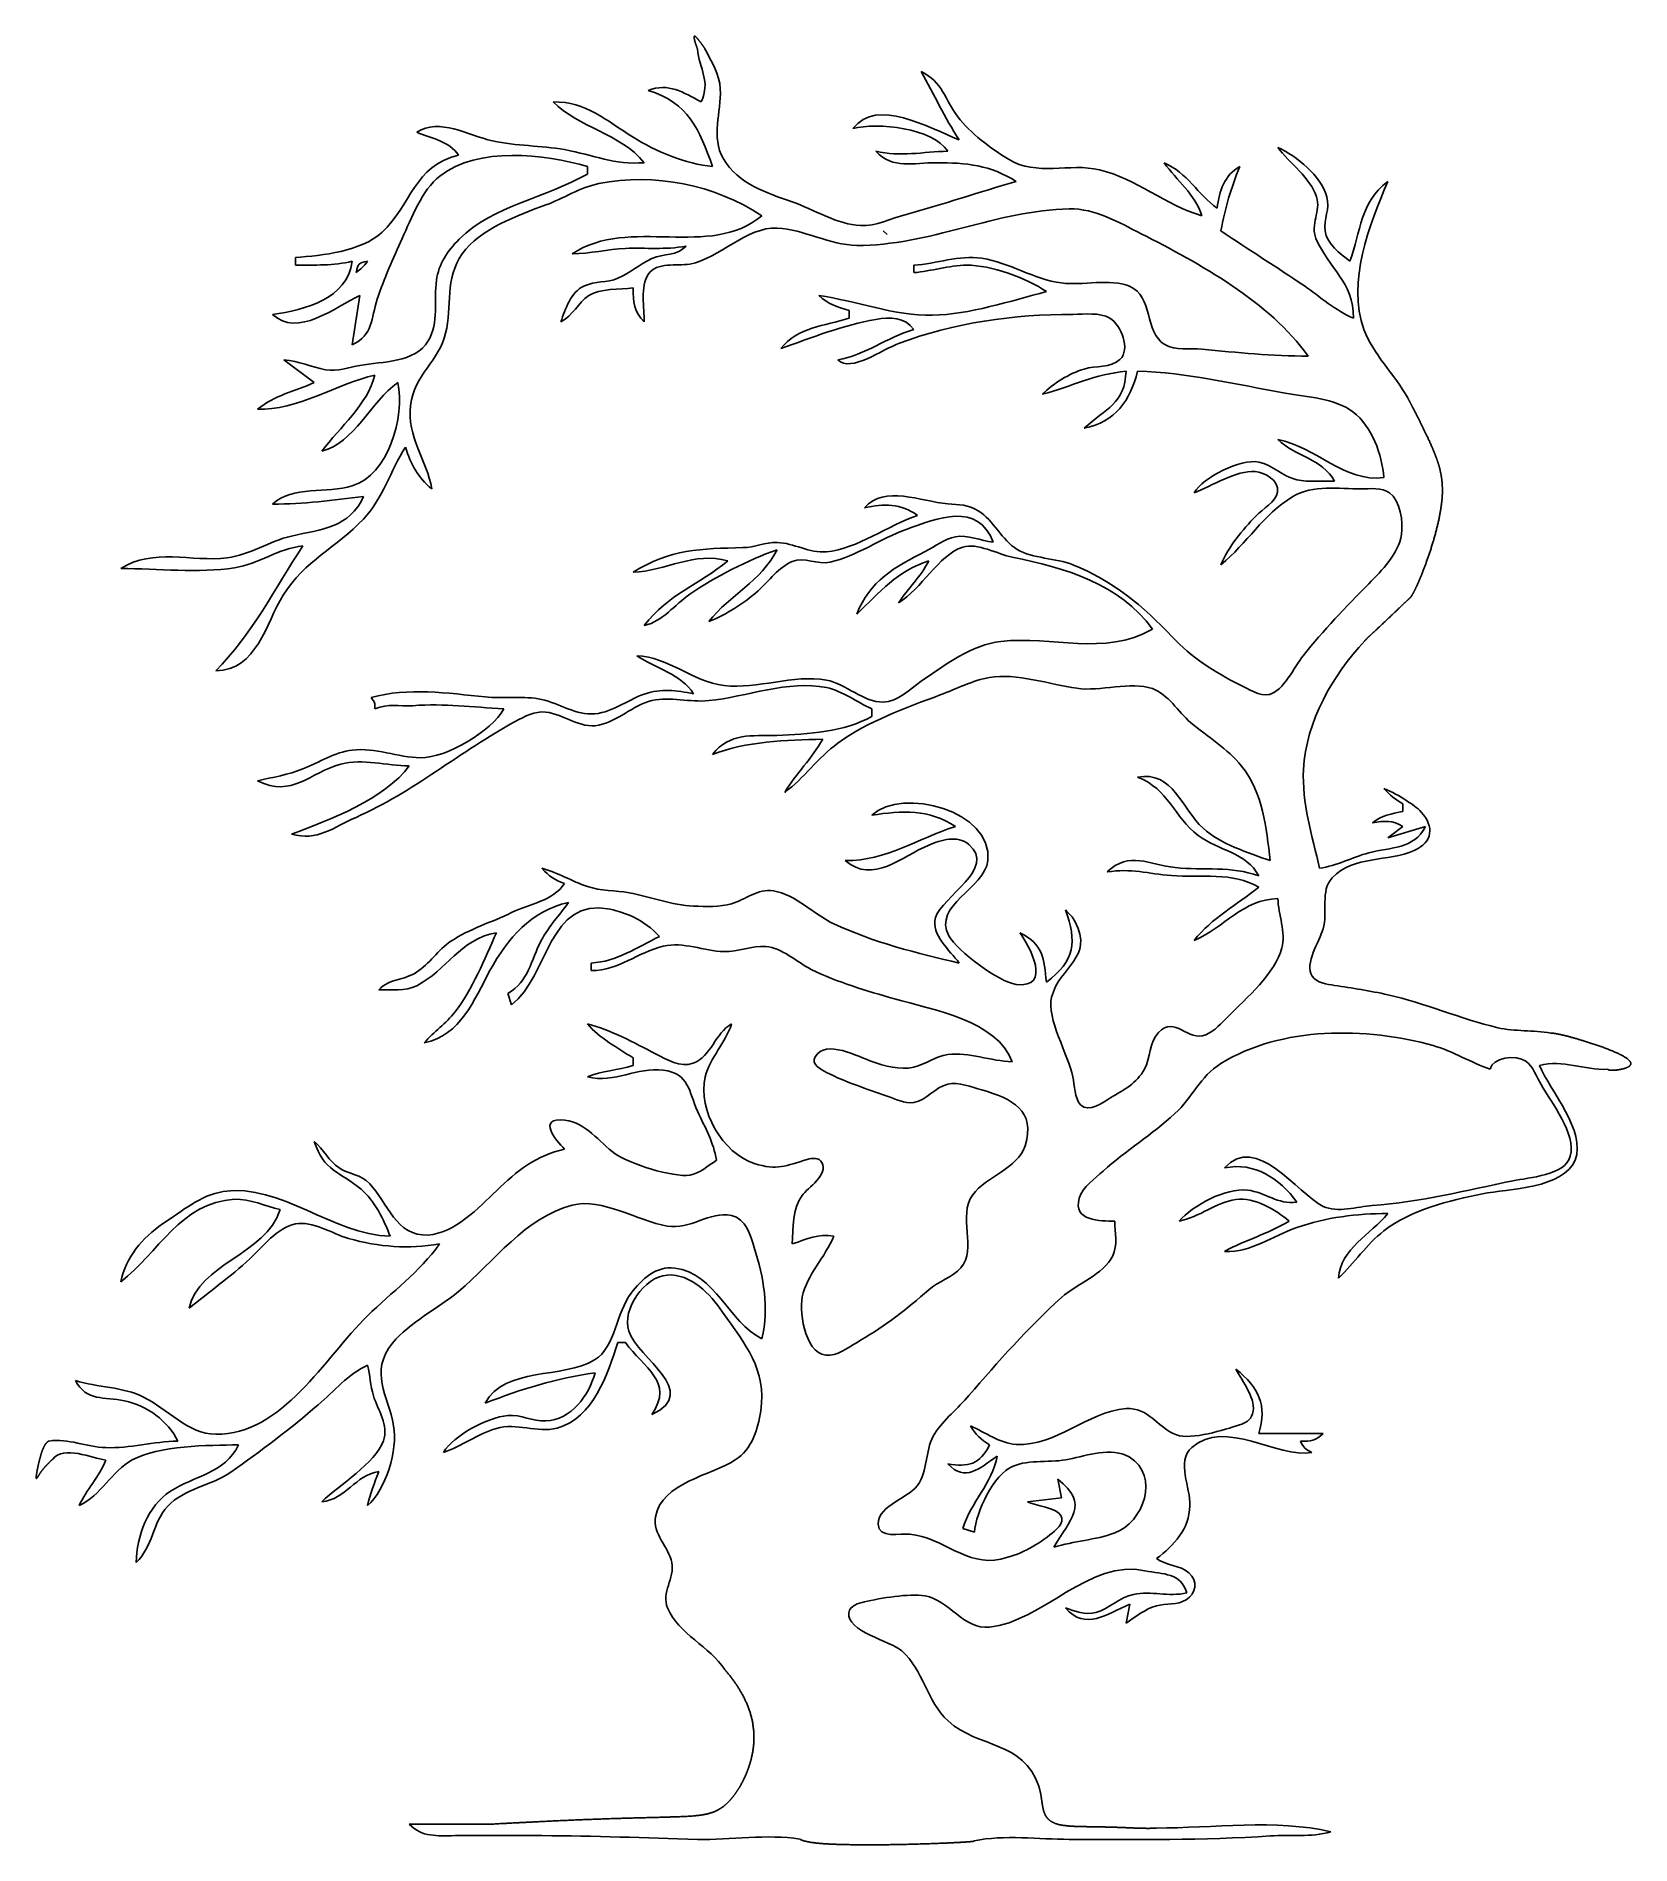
# Model space of a CAD drawing. Header units: millimetres. Extents: x -1 to 110, y -125 to 1.
import ezdxf

# ---------------------------------------------------------------- set-up
doc = ezdxf.new("R2010")
doc.units = ezdxf.units.MM
doc.layers.get('0').update_dxf_attribs({"linetype": 'CONTINUOUS'})

msp = doc.modelspace()

# ---------------------------------------------------------------- linework, layer by layer
for p, q in [((37.57, -8.73), (37.57, -8.2)), ((58.21, -12.7), (58.47, -12.96)), ((58.47, -12.96), (58.21, -12.7)), ((17.2, -15.08), (17.2, -14.55)), ((60.33, -15.61), (60.33, -15.08)), ((21.17, -20.64), (21.7, -17.2)), ((55.83, -18.79), (55.83, -18.26)), ((18.52, -23.28), (16.4, -21.7)), ((57.41, -46.57), (57.41, -46.04)), ((94.46, -53.18), (94.46, -52.65)), ((96.04, -54.24), (93.4, -55.03)), ((93.4, -55.03), (94.46, -54.24)), ((37.84, -64.29), (37.84, -63.76)), ((32.28, -66.68), (32.01, -65.88)), ((40.75, -70.91), (40.75, -70.38)), ((40.22, -90.22), (39.69, -90.22)), ((84.4, -96.57), (88.9, -96.57)), ((70.64, -101.07), (70.38, -99.75)), ((68.26, -101.34), (70.64, -101.07)), ((64.56, -103.45), (63.76, -103.19)), ((75.14, -109.8), (75.41, -108.48)), ((25.14, -123.83), (30.69, -123.83)), ((34.4, -124.62), (28.31, -124.62))]:
    msp.add_line(p, q)
for points, degree in [([(45.77, 0), (45.73, 0.07), (45.64, 0.19), (45.52, 0.37), (45.37, 0.56), (45.23, 0.75), (45.11, 0.86), (45.04, 0.9), (45, 0.87), (45.01, 0.75), (45.05, 0.57), (45.11, 0.37), (45.17, 0.2), (45.22, 0.07), (45.24, 0)], 5), ([(45.51, -3.7), (46.18, -2.24), (45.38, -1.44), (45.24, 0)], 3), ([(45.77, 0), (46.22, -0.87), (46.79, -1.8), (46.84, -2.8)], 3), ([(41.8, -2.91), (43.24, -2.34), (44.22, -3.03), (45.51, -3.7)], 3), ([(63.5, -6.35), (62.49, -4.8), (61.77, -3.19), (60.85, -1.59)], 3), ([(60.85, -1.59), (62.34, -2.3), (62.5, -3.52), (63.41, -4.75)], 3), ([(35.19, -3.7), (37.47, -3.67), (38.91, -5.02), (40.75, -6.16)], 3), ([(41.54, -7.94), (39.83, -5.88), (36.98, -5.5), (35.19, -3.7)], 3), ([(46.3, -8.2), (45.37, -5.64), (44.65, -3.75), (41.8, -2.91)], 3), ([(46.84, -2.8), (46.91, -4.44), (46.16, -6.11), (47.06, -7.67)], 3), ([(56.09, -5.56), (57.77, -3.36), (61.36, -5.51), (63.5, -6.35)], 3), ([(25.66, -5.82), (27.27, -4.8), (29.21, -6.02), (30.96, -6.42)], 3), ([(63.41, -4.75), (64.23, -5.85), (65.77, -6.98), (66.94, -7.7)], 3), ([(28.58, -7.41), (27.93, -6.47), (26.7, -6.22), (25.66, -5.82)], 3), ([(40.75, -6.16), (42.33, -7.15), (44.44, -8.04), (46.3, -8.2)], 3), ([(62.71, -7.14), (61.62, -5.51), (57.84, -5.11), (56.09, -5.56)], 3), ([(23.23, -12.8), (25.31, -10.87), (25.45, -8.16), (28.58, -7.41)], 3), ([(37.57, -8.2), (34.55, -7.36), (29.96, -6.78), (27.28, -8.87)], 3), ([(30.96, -6.42), (32.6, -6.79), (34.32, -6.73), (35.98, -7.03)], 3), ([(35.98, -7.03), (38.04, -7.41), (39.41, -8.1), (41.54, -7.94)], 3), ([(61.91, -7.94), (60.31, -7.94), (58.9, -8.43), (57.68, -7.14)], 3), ([(57.68, -7.14), (59.4, -7.55), (60.97, -7.18), (62.71, -7.14)], 3), ([(88.43, -10.32), (88, -9.01), (86.55, -7.96), (85.73, -6.88)], 3), ([(85.73, -6.88), (87.07, -7.51), (88.72, -8.82), (89.15, -10.32)], 3), ([(28.62, -13.28), (31.04, -10.89), (34.71, -10.39), (37.57, -8.73)], 3), ([(49.74, -11.64), (46.41, -9.47), (42.28, -8.63), (38.36, -9.4)], 3), ([(47.06, -7.67), (48.09, -9.44), (50.06, -10.04), (51.86, -10.67)], 3), ([(67.47, -9.26), (65.74, -8.1), (63.95, -7.94), (61.91, -7.94)], 3), ([(66.94, -7.7), (68.92, -8.92), (71.19, -7.93), (73.29, -8.44)], 3), ([(73.29, -8.44), (75.87, -9.06), (77.9, -10.91), (80.43, -11.64)], 3), ([(80.43, -11.64), (79.94, -10.1), (78.7, -9.22), (77.79, -7.94)], 3), ([(77.79, -7.94), (79.44, -8.67), (80.13, -10.13), (81.49, -11.11)], 3), ([(81.49, -11.11), (81.67, -9.9), (81.98, -8.83), (83.08, -8.2)], 3), ([(83.08, -8.2), (82.46, -9.71), (82.06, -11.1), (81.76, -12.7)], 3), ([(27.28, -8.87), (26, -9.87), (25.31, -11.79), (24.65, -13.23)], 3), ([(38.36, -9.4), (37.06, -9.66), (35.9, -10.44), (34.66, -10.89)], 3), ([(59.8, -11.55), (62.37, -10.84), (64.9, -9.99), (67.47, -9.26)], 3), ([(93.4, -9.26), (92.12, -12.33), (90.53, -16.2), (91.74, -19.58)], 3), ([(90.75, -14.82), (91.53, -12.73), (91.46, -10.7), (93.4, -9.26)], 3), ([(34.66, -10.89), (32.75, -11.6), (30.04, -12.57), (28.84, -14.29)], 3), ([(51.86, -10.67), (53.32, -11.19), (55.06, -12.27), (56.62, -12.33)], 3), ([(71.17, -11.16), (66.2, -11.24), (61.31, -13.76), (56.36, -13.71)], 3), ([(76.2, -12.9), (74.61, -12.09), (73.02, -11.13), (71.17, -11.16)], 3), ([(88.39, -13.23), (87.97, -12.25), (88.75, -11.31), (88.43, -10.32)], 3), ([(89.15, -10.32), (89.38, -11.15), (88.92, -11.88), (89.03, -12.7)], 3), ([(36.51, -14.29), (40.53, -11.65), (46.09, -14.69), (49.74, -11.64)], 3), ([(50.8, -12.5), (48.7, -12.4), (46.79, -14.61), (44.71, -15.01)], 3), ([(56.36, -13.71), (54.47, -13.69), (52.67, -12.59), (50.8, -12.5)], 3), ([(56.62, -12.33), (57.69, -12.38), (58.78, -11.82), (59.8, -11.55)], 3), ([(17.2, -14.55), (19.11, -14.4), (21.76, -14.15), (23.23, -12.8)], 3), ([(24.65, -13.23), (24.04, -14.59), (23.37, -16.04), (22.91, -17.46)], 3), ([(27.04, -16.14), (27.19, -15.02), (27.83, -14.06), (28.62, -13.28)], 3), ([(44.45, -13.76), (42.99, -14.03), (41.67, -13.86), (40.22, -13.92)], 3), ([(42.07, -14.63), (42.9, -14.26), (43.84, -14.45), (44.45, -13.76)], 3), ([(87.84, -21.43), (85.18, -17.66), (80.24, -14.95), (76.2, -12.9)], 3), ([(81.76, -12.7), (83.68, -14), (85.66, -15.22), (87.58, -16.54)], 3), ([(91.02, -18.79), (90.99, -16.2), (89.32, -15.39), (88.39, -13.23)], 3), ([(89.03, -12.7), (89.16, -13.63), (90.07, -14.26), (90.75, -14.82)], 3), ([(15.61, -18.52), (17.88, -18.21), (20.81, -17.43), (21.17, -14.82)], 3), ([(21.17, -14.82), (19.85, -15.13), (18.54, -15.08), (17.2, -15.08)], 3), ([(21.43, -15.61), (21.82, -15.32), (21.93, -15.2), (22.23, -14.82)], 3), ([(22.23, -14.82), (21.6, -14.94), (21.56, -14.98), (21.43, -15.61)], 3), ([(28.84, -14.29), (27.62, -16.04), (28.12, -17.93), (27.68, -19.84)], 3), ([(40.22, -13.92), (38.97, -13.96), (37.76, -14.3), (36.51, -14.29)], 3), ([(39.69, -16), (40.54, -15.64), (41.23, -14.99), (42.07, -14.63)], 3), ([(44.71, -15.01), (43.8, -15.18), (42.43, -14.82), (41.81, -15.73)], 3), ([(60.33, -15.08), (61.94, -15.01), (63.45, -14.36), (65.09, -14.61)], 3), ([(64.03, -15.09), (62.77, -15.1), (61.57, -15.51), (60.33, -15.61)], 3), ([(69.59, -16.93), (68.24, -15.98), (65.68, -15.07), (64.03, -15.09)], 3), ([(65.09, -14.61), (67, -14.9), (68.67, -16.07), (70.64, -16.33)], 3), ([(26.47, -20.36), (27.23, -19.12), (26.85, -17.5), (27.04, -16.14)], 3), ([(37.36, -16.53), (38.08, -16.2), (38.94, -16.32), (39.69, -16)], 3), ([(41.81, -15.73), (41.25, -16.54), (41.54, -18.1), (41.54, -19.05)], 3), ([(70.64, -16.33), (72.1, -16.52), (74.01, -16), (75.38, -16.56)], 3), ([(21.7, -17.2), (20, -17.99), (17.31, -20.2), (15.61, -18.52)], 3), ([(22.91, -17.46), (22.47, -18.85), (22.62, -19.92), (21.17, -20.64)], 3), ([(35.72, -19.05), (36.04, -18.14), (36.4, -16.96), (37.36, -16.53)], 3), ([(37.67, -17.21), (36.88, -17.71), (36.6, -18.59), (35.72, -19.05)], 3), ([(40.75, -16.67), (39.84, -16.78), (38.45, -16.71), (37.67, -17.21)], 3), ([(41.54, -19.05), (40.8, -18.33), (40.76, -17.68), (40.75, -16.67)], 3), ([(55.83, -18.26), (54.99, -18.01), (54.35, -17.8), (53.71, -17.2)], 3), ([(53.71, -17.2), (56.32, -17.58), (58.98, -18.62), (61.65, -18.58)], 3), ([(61.65, -18.58), (64.18, -18.54), (67.13, -17.57), (69.59, -16.93)], 3), ([(75.38, -16.56), (77.07, -17.26), (76.4, -19.75), (77.85, -20.63)], 3), ([(87.58, -16.54), (88.72, -17.32), (89.74, -18.25), (91.02, -18.79)], 3), ([(51.06, -20.9), (52.25, -19.4), (54.1, -19.34), (55.83, -18.79)], 3), ([(57.68, -18.87), (55.46, -19.24), (53.18, -20.16), (51.06, -20.9)], 3), ([(60.33, -19.58), (59.71, -18.7), (58.7, -18.7), (57.68, -18.87)], 3), ([(71.44, -18.52), (67.3, -18.52), (63.16, -19.09), (59.27, -20.55)], 3), ([(74.02, -18.79), (73.31, -18.36), (72.24, -18.52), (71.44, -18.52)], 3), ([(74.71, -21.67), (75.48, -20.95), (74.79, -19.26), (74.02, -18.79)], 3), ([(27.68, -19.84), (27.24, -21.72), (25.48, -22.77), (25.23, -24.87)], 3), ([(55.03, -21.7), (56.93, -21.36), (58.49, -20.11), (60.33, -19.58)], 3), ([(91.74, -19.58), (92.35, -21.28), (93.91, -22.75), (94.79, -24.34)], 3), ([(21.7, -22.08), (23.3, -21.78), (25.51, -21.94), (26.47, -20.36)], 3), ([(59.27, -20.55), (58.2, -20.95), (55.92, -22.6), (55.03, -21.7)], 3), ([(77.85, -20.63), (78.58, -21.08), (79.62, -20.87), (80.43, -20.95)], 3), ([(80.43, -20.95), (82.91, -21.18), (85.35, -21.43), (87.84, -21.43)], 3), ([(16.4, -21.7), (17.46, -21.75), (18.3, -22.21), (19.31, -22.38)], 3), ([(19.31, -22.38), (20.13, -22.51), (20.91, -22.23), (21.7, -22.08)], 3), ([(69.32, -24.08), (70.09, -23.32), (71.18, -22.64), (72.22, -22.33)], 3), ([(75.14, -22.49), (73, -22.66), (71.34, -23.57), (69.32, -24.08)], 3), ([(72.22, -22.33), (73.01, -22.09), (74.07, -22.28), (74.71, -21.67)], 3), ([(75.94, -22.49), (75.46, -24.52), (74.37, -26.03), (72.23, -26.46)], 3), ([(72.23, -26.46), (73.7, -25.11), (75.09, -24.72), (75.14, -22.49)], 3), ([(86.25, -24.01), (82.88, -23.42), (79.36, -22.56), (75.94, -22.49)], 3), ([(22.75, -22.75), (20.14, -23.36), (17.24, -25.25), (14.55, -25.14)], 3), ([(14.55, -25.14), (15.78, -24.15), (17.11, -23.89), (18.52, -23.28)], 3), ([(19.05, -28.05), (20.31, -26.38), (22.22, -24.82), (22.75, -22.75)], 3), ([(24.34, -23.28), (22.49, -24.59), (21.28, -27.53), (19.05, -28.05)], 3), ([(21.17, -30.48), (23.66, -29.73), (24.86, -25.67), (24.34, -23.28)], 3), ([(25.23, -24.87), (24.97, -27.03), (26.36, -28.69), (26.72, -30.69)], 3), ([(90.97, -25.32), (89.72, -24.37), (87.75, -24.27), (86.25, -24.01)], 3), ([(94.79, -24.34), (94.88, -24.51), (95.05, -24.84), (95.3, -25.31), (95.61, -25.93), (95.97, -26.65), (96.29, -27.33), (96.58, -27.98), (96.83, -28.61), (97.03, -29.23), (97.16, -29.88), (97.23, -30.56), (97.21, -31.31), (97.11, -32.12), (96.94, -32.99), (96.71, -33.88), (96.45, -34.77), (96.16, -35.62), (95.88, -36.38), (95.61, -37.05), (95.37, -37.59), (95.2, -37.92), (95.09, -38.11), (95.02, -38.21), (94.99, -38.26)], 5), ([(93.13, -29.9), (92.99, -28.29), (92.31, -26.34), (90.97, -25.32)], 3), ([(89.69, -30.16), (88.83, -28.58), (86.95, -28.44), (85.73, -27.25)], 3), ([(85.73, -27.25), (88.36, -27.72), (90.39, -30.28), (93.13, -29.9)], 3), ([(24.87, -27.78), (23.81, -29.46), (23.35, -31.31), (21.94, -32.8)], 3), ([(26.72, -30.69), (25.72, -29.9), (25.28, -28.98), (24.87, -27.78)], 3), ([(79.9, -30.96), (80.53, -29.88), (83.12, -28.57), (84.4, -28.82)], 3), ([(84.4, -28.82), (85.36, -29.02), (86.08, -29.84), (87.05, -30.06)], 3), ([(84.14, -29.48), (82.87, -29.37), (81.1, -30.51), (79.9, -30.96)], 3), ([(85.71, -30.91), (85.84, -30.1), (84.81, -29.53), (84.14, -29.48)], 3), ([(87.05, -30.06), (87.91, -30.25), (88.82, -30.1), (89.69, -30.16)], 3), ([(15.61, -31.75), (16.99, -30.46), (19.4, -31.02), (21.17, -30.48)], 3), ([(21.96, -31.22), (19.83, -31.49), (17.76, -31.75), (15.61, -31.75)], 3), ([(16.93, -33.98), (19.05, -33.5), (20.96, -33.41), (21.96, -31.22)], 3), ([(56.89, -32.01), (58.32, -30.4), (60.79, -31.57), (62.71, -31.73)], 3), ([(86.78, -31.23), (84.68, -32.5), (83.59, -34.49), (81.76, -35.98)], 3), ([(84.21, -32.57), (84.65, -32.11), (85.6, -31.59), (85.71, -30.91)], 3), ([(91.55, -30.69), (90, -30.69), (88.16, -30.39), (86.78, -31.23)], 3), ([(93.53, -30.96), (92.99, -30.58), (92.16, -30.69), (91.55, -30.69)], 3), ([(94.35, -33.87), (94.49, -33.02), (94.28, -31.5), (93.53, -30.96)], 3), ([(54.24, -35.08), (56.42, -34.87), (58.53, -33.24), (60.59, -32.54)], 3), ([(60.59, -32.54), (59.45, -31.7), (58.23, -31.7), (56.89, -32.01)], 3), ([(65.88, -34.4), (64.78, -31.58), (62, -32.71), (59.8, -33.52)], 3), ([(62.71, -31.73), (63.46, -31.79), (64.16, -31.79), (64.82, -32.21)], 3), ([(64.82, -32.21), (65.93, -32.9), (66.45, -34.26), (67.55, -34.92)], 3), ([(81.76, -35.98), (82.3, -34.69), (83.25, -33.58), (84.21, -32.57)], 3), ([(12.44, -35.5), (14.02, -35.3), (15.38, -34.33), (16.93, -33.98)], 3), ([(21.94, -32.8), (20.07, -34.78), (17.85, -35.69), (16.35, -38.1)], 3), ([(59.8, -33.52), (58.05, -34.16), (56.3, -35.39), (54.5, -35.8)], 3), ([(61.12, -35.06), (61.8, -34.72), (62.48, -34.18), (63.24, -34.03)], 3), ([(63.24, -34.03), (64.08, -33.87), (65.03, -34.31), (65.88, -34.4)], 3), ([(92.07, -37.31), (93, -36.36), (94.14, -35.24), (94.35, -33.87)], 3), ([(5.03, -36.25), (7.24, -34.79), (9.95, -35.8), (12.44, -35.5)], 3), ([(11.64, -43.39), (14.16, -40.86), (15.77, -37.63), (17.73, -34.66)], 3), ([(17.73, -34.66), (16.02, -34.84), (14.64, -35.94), (12.96, -36.19)], 3), ([(40.75, -36.51), (43.29, -34.9), (45.55, -34.85), (48.42, -34.79)], 3), ([(47.36, -35.72), (45.03, -35.03), (43.05, -36.41), (40.75, -36.51)], 3), ([(50.8, -34.93), (48.76, -35.67), (46.51, -36.8), (44.72, -38.03)], 3), ([(46.04, -39.95), (47.5, -38.05), (49.68, -37.18), (50.8, -34.93)], 3), ([(48.42, -34.79), (49.23, -34.78), (49.98, -34.41), (50.8, -34.43)], 3), ([(50.8, -34.43), (51.98, -34.46), (53.05, -35.19), (54.24, -35.08)], 3), ([(56.36, -39.42), (57.23, -37.16), (59.04, -36.1), (61.12, -35.06)], 3), ([(63.76, -34.75), (62.02, -35.33), (60.9, -37.68), (59.27, -38.63)], 3), ([(67.2, -35.45), (66.22, -35.25), (64.75, -34.43), (63.76, -34.75)], 3), ([(67.55, -34.92), (68.63, -35.56), (70.24, -35.5), (71.44, -35.99)], 3), ([(12.96, -36.19), (10.42, -36.58), (7.6, -36.25), (5.03, -36.25)], 3), ([(41.54, -40.22), (43.2, -38.04), (45.37, -37.37), (47.36, -35.72)], 3), ([(51.86, -35.75), (50.92, -36.14), (50.22, -37.13), (49.48, -37.79)], 3), ([(54.5, -35.8), (53.61, -36.01), (52.72, -35.4), (51.86, -35.75)], 3), ([(61.38, -35.72), (59.24, -36.35), (57.91, -37.95), (56.36, -39.42)], 3), ([(59.27, -38.63), (59.96, -37.64), (60.82, -36.8), (61.38, -35.72)], 3), ([(76.99, -40.48), (74.72, -37.28), (70.85, -36.21), (67.2, -35.45)], 3), ([(71.44, -35.99), (74.21, -37.11), (76.34, -38.84), (78.36, -41.01)], 3), ([(49.48, -37.79), (48.44, -38.71), (47.31, -39.42), (46.04, -39.95)], 3), ([(87.49, -42.33), (88.9, -40.55), (90.49, -38.93), (92.07, -37.31)], 3), ([(16.35, -38.1), (15.12, -40.08), (14.53, -43.33), (11.64, -43.39)], 3), ([(44.72, -38.03), (43.62, -38.79), (42.87, -39.91), (41.54, -40.22)], 3), ([(91.79, -41.28), (91.92, -41.15), (92.17, -40.91), (92.56, -40.55), (93.07, -40.07), (93.71, -39.47), (94.22, -38.98), (94.6, -38.62), (94.86, -38.38), (94.99, -38.26)], 5), ([(60.85, -44.11), (62.48, -42.98), (64.38, -41.55), (66.41, -41.33)], 3), ([(66.41, -41.33), (70.02, -40.92), (73.57, -42.4), (76.99, -40.48)], 3), ([(78.36, -41.01), (79.69, -42.43), (81.33, -43.5), (83.08, -44.35)], 3), ([(91.79, -41.28), (89.54, -43.76), (87.71, -46.83), (87.52, -50.27)], 3), ([(44.98, -44.98), (44.13, -43.65), (42.31, -43.18), (41.01, -42.33)], 3), ([(41.01, -42.33), (43.24, -42.41), (44.91, -44.14), (47.1, -44.4)], 3), ([(85.14, -45.02), (86.12, -44.79), (86.9, -43.07), (87.49, -42.33)], 3), ([(54.24, -44.55), (51.61, -44), (48.64, -45.2), (46.04, -45.46)], 3), ([(47.1, -44.4), (49.44, -44.69), (51.93, -43.6), (54.24, -44.03)], 3), ([(54.24, -44.03), (55.6, -44.27), (56.83, -45.6), (58.21, -45.56)], 3), ([(58.21, -45.56), (59.2, -45.53), (60.09, -44.65), (60.85, -44.11)], 3), ([(65.62, -43.84), (64.45, -44.05), (63.29, -44.65), (62.18, -45.06)], 3), ([(71.7, -44.6), (69.87, -44.34), (67.45, -43.51), (65.62, -43.84)], 3), ([(76.98, -44.62), (75.47, -44.1), (73.34, -44.84), (71.7, -44.6)], 3), ([(22.49, -45.24), (25.04, -44.52), (27.85, -44.94), (30.43, -45.2)], 3), ([(22.75, -46.04), (22.75, -45.56), (22.75, -45.64), (22.49, -45.24)], 3), ([(30.43, -45.2), (31.66, -45.32), (32.91, -45.13), (34.13, -45.33)], 3), ([(34.13, -45.33), (35.38, -45.54), (36.57, -46.39), (37.84, -46.39)], 3), ([(37.84, -46.39), (39.15, -46.39), (40.34, -45.42), (41.54, -45)], 3), ([(41.54, -45), (42.74, -44.59), (43.77, -44.74), (44.98, -44.98)], 3), ([(46.04, -45.46), (44.74, -45.59), (43.33, -45.16), (42.07, -45.46)], 3), ([(57.41, -46.04), (56.37, -45.55), (55.38, -44.79), (54.24, -44.55)], 3), ([(62.18, -45.06), (59.78, -45.96), (57.11, -46.91), (55.03, -48.43)], 3), ([(79.64, -46.98), (78.8, -46.26), (78.05, -44.99), (76.98, -44.62)], 3), ([(83.08, -44.35), (83.66, -44.63), (84.46, -45.19), (85.14, -45.02)], 3), ([(25.4, -45.81), (24.39, -45.87), (23.72, -45.62), (22.75, -46.04)], 3), ([(31.75, -46.04), (29.52, -45.89), (27.63, -45.66), (25.4, -45.81)], 3), ([(25.93, -49.44), (27.75, -49.46), (30.87, -47.6), (31.75, -46.04)], 3), ([(34.66, -46.26), (33.9, -46.18), (33.19, -46.56), (32.54, -46.91)], 3), ([(38.36, -47.17), (37.03, -47.44), (35.94, -46.39), (34.66, -46.26)], 3), ([(42.07, -45.46), (40.73, -45.79), (39.71, -46.89), (38.36, -47.17)], 3), ([(50.79, -47.88), (52.94, -47.81), (55.53, -47.62), (57.41, -46.57)], 3), ([(32.54, -46.91), (28.76, -48.97), (25.38, -51.86), (21.43, -53.6)], 3), ([(46.3, -49.21), (47.52, -47.68), (49, -47.93), (50.79, -47.88)], 3), ([(83.2, -50.02), (82.23, -48.8), (80.82, -47.98), (79.64, -46.98)], 3), ([(17.73, -50.22), (18.86, -49.77), (19.94, -49.05), (21.17, -48.91)], 3), ([(21.17, -48.91), (22.75, -48.72), (24.35, -49.42), (25.93, -49.44)], 3), ([(53.98, -48.15), (51.44, -48.19), (48.63, -48.3), (46.3, -49.21)], 3), ([(51.33, -51.86), (52.13, -50.57), (53.24, -49.46), (53.98, -48.15)], 3), ([(55.03, -48.43), (53.64, -49.45), (52.69, -50.85), (51.33, -51.86)], 3), ([(20.37, -49.89), (18.15, -50.48), (17.02, -52.25), (14.55, -51.06)], 3), ([(14.55, -51.06), (15.63, -50.8), (16.69, -50.63), (17.73, -50.22)], 3), ([(16.93, -54.77), (19.54, -53.81), (23.46, -52.32), (25.14, -50.01)], 3), ([(25.14, -50.01), (23.57, -49.99), (21.91, -49.48), (20.37, -49.89)], 3), ([(75.94, -50.8), (78.42, -50.32), (79.02, -52.99), (80.52, -54.36)], 3), ([(85.2, -56.62), (84.93, -54.34), (84.7, -51.87), (83.2, -50.02)], 3), ([(87.52, -50.27), (87.4, -52.55), (88.13, -54.95), (88.64, -57.15)], 3), ([(57.41, -53.45), (59.54, -51.46), (65.88, -53.15), (65.5, -56.62)], 3), ([(80.18, -54.86), (78.46, -53.56), (78.12, -51.62), (75.94, -50.8)], 3), ([(94.46, -52.65), (93.9, -52.34), (93.57, -52.07), (93.13, -51.59)], 3), ([(93.13, -51.59), (93.7, -51.83), (94.21, -52.09), (94.72, -52.44)], 3), ([(94.72, -52.44), (95.07, -52.68), (95.46, -52.92), (95.74, -53.24)], 3), ([(21.43, -53.6), (19.83, -54.31), (18.73, -55.28), (16.93, -54.77)], 3), ([(55.56, -56.62), (58.45, -56.62), (60.56, -55.11), (63.24, -54.24)], 3), ([(63.24, -54.24), (61.4, -53.01), (59.51, -53.13), (57.41, -53.45)], 3), ([(92.08, -56.07), (93.63, -55.65), (95.2, -55.85), (96.04, -54.24)], 3), ([(92.34, -53.98), (92.99, -53.45), (93.65, -53.36), (94.46, -53.18)], 3), ([(94.46, -54.24), (93.74, -53.79), (93.17, -53.84), (92.34, -53.98)], 3), ([(95.74, -53.24), (96.64, -54.24), (96.55, -55.32), (95.24, -55.91)], 3), ([(64.18, -55.49), (63.38, -54.82), (62.24, -55.17), (61.38, -55.53)], 3), ([(61.86, -60.59), (62.29, -59.14), (66.15, -57.17), (64.18, -55.49)], 3), ([(84.4, -57.68), (83.55, -56.04), (81.57, -55.92), (80.18, -54.86)], 3), ([(80.52, -54.36), (81.71, -55.45), (83.69, -56.08), (85.2, -56.62)], 3), ([(61.38, -55.53), (59.52, -56.32), (57.48, -58.29), (55.56, -56.62)], 3), ([(65.5, -56.62), (65.3, -58.54), (61.61, -59.72), (62.79, -61.86)], 3), ([(73.82, -57.41), (75.37, -55.92), (76.75, -56.9), (78.58, -57.1)], 3), ([(88.64, -57.15), (89.86, -56.97), (90.89, -56.39), (92.08, -56.07)], 3), ([(95.24, -55.91), (93.42, -56.72), (91.02, -56.24), (89.52, -57.82)], 3), ([(35.98, -58.21), (35.26, -57.96), (34.9, -57.73), (34.4, -57.15)], 3), ([(34.4, -57.15), (35.52, -57.46), (36.48, -58.05), (37.57, -58.42)], 3), ([(78.32, -57.66), (76.66, -57.53), (75.5, -57.14), (73.82, -57.41)], 3), ([(84.4, -58.47), (82.61, -57.4), (80.31, -57.8), (78.32, -57.66)], 3), ([(78.58, -57.1), (80.59, -57.32), (82.45, -56.97), (84.4, -57.68)], 3), ([(89.52, -57.82), (88.68, -58.7), (89.22, -60.26), (88.89, -61.38)], 3), ([(32.28, -60.24), (33.55, -59.61), (35.17, -59.45), (35.98, -58.21)], 3), ([(39.16, -60.01), (34.82, -59.13), (34.9, -64.63), (32.28, -66.68)], 3), ([(37.57, -58.42), (38.5, -58.74), (39.52, -58.68), (40.48, -58.86)], 3), ([(40.48, -58.86), (41.99, -59.14), (43.44, -59.72), (44.98, -59.79)], 3), ([(47.63, -59.62), (48.62, -59.33), (49.44, -58.56), (50.54, -58.73)], 3), ([(50.54, -58.73), (52.12, -58.98), (53.36, -60.37), (54.77, -61.03)], 3), ([(79.9, -62.18), (81.13, -60.61), (82.87, -59.71), (84.4, -58.47)], 3), ([(85.73, -59.27), (83.32, -59.32), (82, -61.26), (79.9, -62.18)], 3), ([(86.02, -62.71), (86.29, -61.65), (85.77, -60.35), (85.73, -59.27)], 3), ([(28.05, -62.24), (29.31, -61.39), (30.91, -60.91), (32.28, -60.24)], 3), ([(36.25, -59.53), (33.64, -60.15), (32.03, -62), (30.77, -64.29)], 3), ([(34.35, -62.18), (34.86, -61.21), (35.63, -60.42), (36.25, -59.53)], 3), ([(40.75, -60.54), (40.24, -60.3), (39.71, -60.13), (39.16, -60.01)], 3), ([(42.6, -61.91), (42.05, -61.32), (41.48, -60.9), (40.75, -60.54)], 3), ([(44.98, -59.79), (45.84, -59.82), (46.79, -59.87), (47.63, -59.62)], 3), ([(69.59, -65.09), (71.59, -63.61), (71.73, -62.27), (70.91, -60.06)], 3), ([(70.91, -60.06), (71.19, -60.34), (71.42, -60.53), (71.6, -60.89)], 3), ([(31.22, -61.65), (28.64, -62.11), (27.78, -64.27), (25.66, -65.34)], 3), ([(28.33, -67.18), (29.52, -65.64), (30.45, -63.44), (31.22, -61.65)], 3), ([(54.77, -61.03), (57.39, -62.27), (60.68, -63.12), (63.5, -63.76)], 3), ([(63.5, -63.76), (62.87, -62.87), (61.5, -61.81), (61.86, -60.59)], 3), ([(67.47, -65.25), (70.01, -65.56), (68.43, -62.57), (67.73, -61.65)], 3), ([(67.73, -61.65), (69.39, -62.43), (69.4, -63.45), (69.59, -65.09)], 3), ([(71.6, -60.89), (72.91, -63.43), (70.5, -63.98), (69.95, -66.15)], 3), ([(88.89, -61.38), (88.64, -62.24), (87.56, -63.81), (88.13, -64.67)], 3), ([(25.65, -64.4), (26.55, -63.81), (27.15, -62.85), (28.05, -62.24)], 3), ([(32.01, -65.88), (33.48, -65.04), (33.61, -63.58), (34.35, -62.18)], 3), ([(37.84, -63.76), (39.6, -63.67), (41.03, -62.66), (42.6, -61.91)], 3), ([(42.86, -62.59), (41.04, -63.04), (39.8, -64.25), (37.84, -64.29)], 3), ([(47.1, -62.96), (45.69, -62.93), (44.27, -62.25), (42.86, -62.59)], 3), ([(50.01, -62.6), (49.05, -62.53), (48.08, -62.98), (47.1, -62.96)], 3), ([(53.18, -64.2), (52.18, -63.7), (51.15, -62.69), (50.01, -62.6)], 3), ([(62.79, -61.86), (63.38, -62.93), (66.25, -65.09), (67.47, -65.25)], 3), ([(82.28, -67.47), (83.51, -66.25), (85.57, -64.44), (86.02, -62.71)], 3), ([(30.77, -64.29), (29.66, -66.33), (28.72, -68.81), (26.19, -69.32)], 3), ([(59, -66.26), (57.04, -65.7), (55.01, -65.11), (53.18, -64.2)], 3), ([(23.02, -65.62), (23.81, -64.81), (24.75, -64.99), (25.65, -64.4)], 3), ([(25.66, -65.34), (24.87, -65.74), (23.88, -65.62), (23.02, -65.62)], 3), ([(88.13, -64.67), (88.44, -65.16), (89.17, -65.23), (89.69, -65.32)], 3), ([(89.69, -65.32), (90.94, -65.51), (92.17, -65.7), (93.4, -65.97)], 3), ([(67.2, -70.64), (66.19, -67.79), (61.59, -67), (59, -66.26)], 3), ([(69.95, -66.15), (69.57, -67.62), (71.13, -70.18), (71.44, -71.7)], 3), ([(93.4, -65.97), (96.01, -66.56), (98.48, -67.66), (101.07, -68.27)], 3), ([(26.19, -69.32), (26.86, -68.56), (27.71, -67.98), (28.33, -67.18)], 3), ([(40.75, -70.38), (39.64, -69.64), (38.44, -69.01), (37.57, -68)], 3), ([(37.57, -68), (39.2, -68.41), (40.83, -69.33), (42.33, -70.09)], 3), ([(44.95, -70.74), (46.21, -70.28), (46.48, -68.65), (47.63, -68)], 3), ([(47.63, -68), (47.2, -69.33), (46.13, -70.34), (45.79, -71.7)], 3), ([(77.41, -68.61), (78.53, -67.39), (79.48, -69.29), (80.7, -68.77)], 3), ([(80.7, -68.77), (81.32, -68.51), (81.82, -67.93), (82.28, -67.47)], 3), ([(53.46, -70.3), (54.18, -69.04), (56.49, -70.31), (57.41, -70.62)], 3), ([(76.42, -71.17), (76.85, -70.37), (76.77, -69.31), (77.41, -68.61)], 3), ([(96.57, -69.52), (91.92, -68.21), (85.96, -68.16), (81.76, -70.77)], 3), ([(101.07, -68.27), (102.26, -68.54), (103.56, -68.44), (104.78, -68.64)], 3), ([(104.78, -68.64), (104.81, -68.64), (104.9, -68.65), (105.06, -68.67), (105.32, -68.72), (105.74, -68.81), (106.26, -68.95), (106.84, -69.12), (107.49, -69.32), (108.17, -69.54), (108.83, -69.79), (109.43, -70.04), (109.91, -70.28), (110.24, -70.51), (110.39, -70.72), (110.36, -70.89), (110.17, -71.03), (109.88, -71.13), (109.55, -71.2), (109.25, -71.24), (109, -71.25), (108.86, -71.23), (108.79, -71.21), (108.76, -71.19), (108.74, -71.17)], 5), ([(42.33, -70.09), (43.13, -70.49), (44.02, -71.09), (44.95, -70.74)], 3), ([(54.25, -71.39), (53.87, -71.19), (53.14, -70.84), (53.46, -70.3)], 3), ([(57.41, -70.62), (58.33, -70.94), (59.35, -71.25), (60.33, -71.02)], 3), ([(60.33, -71.02), (61.16, -70.83), (61.85, -70.25), (62.71, -70.14)], 3), ([(62.71, -70.14), (64.16, -69.96), (65.73, -70.61), (67.2, -70.64)], 3), ([(100.54, -71.17), (99.18, -70.7), (97.97, -69.91), (96.57, -69.52)], 3), ([(103.04, -70.61), (102.34, -70.13), (100.67, -70.34), (100.54, -71.17)], 3), ([(104.09, -72.23), (103.8, -71.72), (103.54, -70.97), (103.04, -70.61)], 3), ([(108.74, -71.17), (107.09, -71.26), (105.6, -70.44), (103.98, -70.91)], 3), ([(37.57, -71.7), (38.58, -71.28), (39.69, -71.24), (40.75, -70.91)], 3), ([(42.86, -71.23), (41.01, -70.99), (39.52, -72.16), (37.57, -71.7)], 3), ([(45.25, -74.09), (44.64, -72.74), (44.69, -71.47), (42.86, -71.23)], 3), ([(45.79, -71.7), (45.22, -74.02), (47.03, -77.03), (49.21, -77.74)], 3), ([(58.47, -73.04), (57.06, -72.53), (55.59, -72.08), (54.25, -71.39)], 3), ([(71.44, -71.7), (71.55, -72.27), (71.55, -73.2), (71.97, -73.64)], 3), ([(74.08, -73.14), (74.98, -72.62), (75.91, -72.12), (76.42, -71.17)], 3), ([(81.76, -70.77), (80.29, -71.68), (79.77, -73.14), (78.55, -74.26)], 3), ([(103.98, -70.91), (104.73, -72.7), (107.26, -75.46), (106.47, -77.5)], 3), ([(60.33, -73.48), (59.69, -73.58), (59.05, -73.25), (58.47, -73.04)], 3), ([(62.71, -72.21), (61.8, -72.41), (61.26, -73.34), (60.33, -73.48)], 3), ([(65.09, -72.61), (64.37, -72.4), (63.46, -72.04), (62.71, -72.21)], 3), ([(68.1, -76.52), (68.88, -74.03), (67.17, -73.21), (65.09, -72.61)], 3), ([(71.97, -73.64), (72.55, -74.26), (73.55, -73.45), (74.08, -73.14)], 3), ([(106.13, -77.24), (106.55, -75.65), (104.83, -73.52), (104.09, -72.23)], 3), ([(46.57, -77.52), (46.37, -76.23), (45.78, -75.27), (45.25, -74.09)], 3), ([(78.55, -74.26), (76.99, -75.7), (75.14, -76.83), (73.55, -78.27)], 3), ([(35.98, -76.73), (35.34, -76.13), (34.03, -74.5), (35.99, -74.72)], 3), ([(35.99, -74.72), (37.51, -74.89), (38.36, -76.25), (39.5, -77.06)], 3), ([(82.02, -78.05), (84.21, -75.57), (87.08, -79.83), (88.9, -80.73)], 3), ([(21.78, -79.53), (20.35, -78.33), (19.13, -78.25), (18.52, -76.2)], 3), ([(18.52, -76.2), (19.15, -76.74), (19.56, -77.59), (20.25, -78.05)], 3), ([(31.22, -79.64), (32.64, -78.25), (34.03, -77.19), (35.98, -76.73)], 3), ([(64.45, -79.92), (65.38, -78.65), (67.63, -78.05), (68.1, -76.52)], 3), ([(20.25, -78.05), (20.96, -78.52), (21.75, -78.47), (22.39, -79.15)], 3), ([(39.5, -77.06), (40.45, -77.74), (43.56, -78.74), (44.71, -78.55)], 3), ([(44.71, -78.55), (45.39, -78.44), (46, -77.89), (46.57, -77.52)], 3), ([(49.21, -77.74), (50.8, -78.25), (51.41, -77.89), (52.91, -77.46)], 3), ([(53.93, -77.67), (54.4, -78.51), (52.95, -79.43), (52.54, -79.98)], 3), ([(52.91, -77.46), (53.25, -77.36), (53.72, -77.29), (53.93, -77.67)], 3), ([(87.05, -80.43), (85.87, -78.8), (84.09, -77.61), (82.02, -78.05)], 3), ([(106.47, -77.5), (105.69, -79.49), (101.78, -79.51), (100.01, -79.85)], 3), ([(102.13, -78.95), (103.23, -78.73), (105.77, -78.56), (106.13, -77.24)], 3), ([(12.17, -79.7), (16.21, -79.1), (19.76, -82.73), (23.81, -82.81)], 3), ([(22.39, -79.15), (23.59, -80.44), (24.24, -82.86), (26.46, -82.73)], 3), ([(73.55, -78.27), (72.96, -78.81), (72.12, -79.35), (71.88, -80.17)], 3), ([(78.85, -81.76), (79.81, -80.65), (82.07, -79.44), (83.61, -79.6)], 3), ([(92.32, -80.68), (95.67, -80.44), (98.85, -79.61), (102.13, -78.95)], 3), ([(12.96, -80.24), (9.23, -80.41), (7.58, -84.03), (5.03, -85.99)], 3), ([(7.94, -81.96), (9.23, -81.1), (10.59, -79.93), (12.17, -79.7)], 3), ([(16.14, -80.96), (15.11, -80.72), (14.04, -80.2), (12.96, -80.24)], 3), ([(23.81, -82.81), (23.39, -81.7), (22.71, -80.32), (21.78, -79.53)], 3), ([(26.46, -82.73), (28.27, -82.61), (30.02, -80.82), (31.22, -79.64)], 3), ([(36.51, -80.65), (33.25, -81.49), (31.03, -84.6), (28.58, -86.67)], 3), ([(43.13, -82.11), (41.08, -81.74), (38.58, -80.11), (36.51, -80.65)], 3), ([(52.54, -79.98), (51.86, -80.91), (51.9, -82.23), (51.86, -83.34)], 3), ([(63.61, -85.02), (64.8, -83.69), (63.36, -81.4), (64.45, -79.92)], 3), ([(71.88, -80.17), (71.41, -81.76), (73.34, -81.75), (74.35, -81.76)], 3), ([(82.81, -80.25), (81.42, -80.44), (80.26, -81.5), (78.85, -81.76)], 3), ([(86.52, -81.76), (85.58, -80.97), (84.1, -80.08), (82.81, -80.25)], 3), ([(83.61, -79.6), (84.88, -79.74), (85.71, -80.63), (87.05, -80.43)], 3), ([(88.9, -80.73), (89.87, -81.2), (91.29, -80.75), (92.32, -80.68)], 3), ([(100.01, -79.85), (97.7, -80.31), (95.03, -80.97), (93.13, -82.43)], 3), ([(5.03, -85.99), (5.36, -84.3), (6.53, -82.91), (7.94, -81.96)], 3), ([(9.79, -87.84), (10.43, -84.72), (15.13, -84.11), (16.14, -80.96)], 3), ([(17.2, -81.96), (15.9, -82.24), (14.94, -83.53), (14.02, -84.39)], 3), ([(20.9, -82.97), (19.78, -82.65), (18.38, -81.7), (17.2, -81.96)], 3), ([(47.61, -81.37), (46.1, -81.05), (44.73, -82.39), (43.13, -82.11)], 3), ([(49.21, -83.61), (48.93, -82.73), (48.65, -81.58), (47.61, -81.37)], 3), ([(74.35, -81.76), (74.39, -82.52), (74.56, -83.45), (74.21, -84.17)], 3), ([(82.02, -83.87), (83.48, -83.06), (85.06, -82.65), (86.52, -81.76)], 3), ([(93.4, -81.23), (91.27, -81.23), (89.07, -81.49), (87.05, -82.21)], 3), ([(89.96, -85.73), (90.09, -83.69), (92.23, -82.68), (93.4, -81.23)], 3), ([(27.25, -83.34), (25.1, -83.74), (23.01, -83.56), (20.9, -82.97)], 3), ([(51.86, -83.34), (52.9, -83.02), (53.66, -82.62), (54.77, -82.81)], 3), ([(54.77, -82.81), (54.17, -84.24), (52.85, -85.54), (52.56, -87.05)], 3), ([(87.05, -82.21), (85.31, -82.82), (83.93, -83.95), (82.02, -83.87)], 3), ([(93.13, -82.43), (91.9, -83.38), (91.09, -84.69), (89.96, -85.73)], 3), ([(14.02, -84.39), (12.71, -85.62), (11.17, -86.69), (9.79, -87.84)], 3), ([(22.22, -88.37), (23.93, -86.69), (25.87, -85.33), (27.25, -83.34)], 3), ([(49.74, -89.96), (50.26, -87.78), (49.86, -85.71), (49.21, -83.61)], 3), ([(74.21, -84.17), (73.57, -85.51), (71.71, -86.11), (70.64, -87.08)], 3), ([(43.13, -85.52), (41.54, -85.64), (39.97, -87.89), (40.46, -89.43)], 3), ([(40.62, -86.78), (41.35, -85.84), (42.36, -84.86), (43.66, -85.03)], 3), ([(47, -88.11), (46.14, -86.86), (44.81, -85.41), (43.13, -85.52)], 3), ([(43.66, -85.03), (46.53, -85.41), (47.41, -88.82), (49.74, -89.96)], 3), ([(61.38, -86.55), (62.05, -85.98), (63.03, -85.67), (63.61, -85.02)], 3), ([(28.58, -86.67), (27.14, -87.88), (25.17, -88.81), (23.98, -90.27)], 3), ([(38.07, -91.44), (39.57, -90.52), (39.57, -88.14), (40.62, -86.78)], 3), ([(56.62, -90.07), (58.4, -89.04), (59.83, -87.9), (61.38, -86.55)], 3), ([(49.66, -94.99), (50.08, -92.08), (48.59, -90.38), (47, -88.11)], 3), ([(52.56, -87.05), (52.33, -88.25), (52.81, -91.32), (54.51, -91.11)], 3), ([(70.64, -87.08), (68.31, -89.19), (66.23, -91.55), (64.18, -93.93)], 3), ([(11.64, -96.63), (16.3, -96.67), (19.24, -91.32), (22.22, -88.37)], 3), ([(40.46, -89.43), (41.09, -91.36), (45.49, -93.63), (42.07, -95.25)], 3), ([(23.98, -90.27), (22.32, -92.32), (23.67, -93.88), (24.05, -96.04)], 3), ([(39.69, -90.22), (38.97, -92.43), (38.01, -95.51), (35.45, -96.19)], 3), ([(42.07, -95.25), (43.63, -92.94), (41.5, -92.01), (40.22, -90.22)], 3), ([(54.51, -91.11), (55.26, -91.02), (55.98, -90.44), (56.62, -90.07)], 3), ([(22.23, -91.81), (20.88, -92.44), (19.91, -93.61), (18.79, -94.57)], 3), ([(22.64, -93.94), (22.42, -93.24), (22.42, -92.51), (22.23, -91.81)], 3), ([(30.43, -94.46), (31.81, -91.89), (35.87, -92.78), (38.07, -91.44)], 3), ([(83.96, -95.21), (84.3, -94.23), (83.23, -92.92), (82.81, -92.08)], 3), ([(82.81, -92.08), (84.41, -93.38), (85.01, -94.6), (84.4, -96.57)], 3), ([(5.29, -94.29), (3.84, -93.98), (2.65, -94.38), (1.85, -92.87)], 3), ([(1.85, -92.87), (3.41, -93.38), (5.15, -93.3), (6.61, -94.03)], 3), ([(38.1, -92.34), (35.38, -92.71), (32.98, -93.47), (30.43, -94.46)], 3), ([(34.66, -95.7), (36.45, -95.62), (37.69, -93.91), (38.1, -92.34)], 3), ([(9, -97.1), (8.32, -95.69), (6.84, -94.63), (5.29, -94.29)], 3), ([(6.61, -94.03), (8.25, -94.84), (9.72, -96.61), (11.64, -96.63)], 3), ([(18.79, -94.57), (16.86, -96.22), (14.78, -97.82), (12.7, -99.27)], 3), ([(23.34, -97.09), (23.72, -96.01), (22.96, -94.93), (22.64, -93.94)], 3), ([(64.18, -93.93), (63.42, -94.81), (62.44, -95.59), (61.81, -96.57)], 3), ([(27.52, -97.9), (28.24, -96.7), (30.61, -95.45), (32.01, -95.32)], 3), ([(35.45, -96.19), (34.05, -96.57), (32.63, -95.79), (31.22, -96.22)], 3), ([(32.01, -95.32), (32.93, -95.23), (33.75, -95.74), (34.66, -95.7)], 3), ([(47.88, -98.42), (49.05, -97.67), (49.47, -96.3), (49.66, -94.99)], 3), ([(67.47, -97.33), (70.27, -97.5), (72.45, -95.04), (75.14, -94.84)], 3), ([(75.14, -94.84), (76.74, -94.72), (77.34, -96.19), (78.66, -96.67)], 3), ([(88.11, -97.9), (85.7, -98.36), (82.06, -95.46), (79.72, -97.55)], 3), ([(83.06, -95.97), (83.47, -95.84), (83.82, -95.64), (83.96, -95.21)], 3), ([(0, -97.1), (-0.01, -97.11), (-0.03, -97.11), (-0.05, -97.13), (-0.09, -97.15), (-0.14, -97.2), (-0.19, -97.25), (-0.24, -97.32), (-0.3, -97.42), (-0.36, -97.53), (-0.42, -97.67), (-0.49, -97.84), (-0.55, -98.04), (-0.61, -98.26), (-0.67, -98.49), (-0.73, -98.73), (-0.78, -98.97), (-0.82, -99.18), (-0.85, -99.37), (-0.88, -99.53), (-0.89, -99.64), (-0.88, -99.71), (-0.87, -99.72), (-0.83, -99.69), (-0.78, -99.61), (-0.71, -99.5), (-0.63, -99.37), (-0.53, -99.22), (-0.4, -99.06), (-0.26, -98.89), (-0.1, -98.72), (0.04, -98.58), (0.15, -98.47), (0.23, -98.39), (0.27, -98.36)], 5), ([(0, -97.1), (1.39, -96.89), (2.59, -97.52), (3.97, -97.56)], 3), ([(3.97, -97.56), (5.64, -97.62), (7.32, -97.12), (9, -97.1)], 3), ([(19.05, -101.34), (20.22, -100.16), (22.8, -98.65), (23.34, -97.09)], 3), ([(24.05, -96.04), (24.36, -97.74), (23.5, -100.49), (22.23, -101.6)], 3), ([(31.22, -96.22), (29.93, -96.6), (28.8, -97.46), (27.52, -97.9)], 3), ([(61.81, -96.57), (61.14, -97.61), (61.32, -98.93), (60.73, -100)], 3), ([(65.62, -97.37), (65.01, -96.96), (64.65, -96.68), (64.29, -96.04)], 3), ([(64.29, -96.04), (65.33, -96.49), (66.32, -97.26), (67.47, -97.33)], 3), ([(78.66, -96.67), (79.72, -97.05), (82.01, -96.31), (83.06, -95.97)], 3), ([(88.9, -96.57), (88.37, -97.07), (88.04, -97.12), (87.31, -97.1)], 3), ([(87.31, -97.1), (87.55, -97.61), (87.6, -97.63), (88.11, -97.9)], 3), ([(3.97, -98.43), (2.99, -98.28), (1.05, -97.39), (0.27, -98.36)], 3), ([(13.23, -97.37), (11.11, -97.39), (7.69, -97.4), (5.82, -98.42)], 3), ([(8.48, -100.6), (10.19, -99.49), (12.26, -99.39), (13.23, -97.37)], 3), ([(62.71, -98.69), (64.13, -98.94), (64.96, -98.72), (65.62, -97.37)], 3), ([(66.15, -98.16), (64.91, -98.99), (63.95, -99.99), (62.71, -98.69)], 3), ([(63.76, -103.19), (64.32, -101.36), (65.8, -100.05), (66.15, -98.16)], 3), ([(71.17, -98.37), (69.98, -98.62), (68.36, -98.38), (67.26, -98.85)], 3), ([(75.35, -98.21), (74.13, -97.49), (72.43, -98.1), (71.17, -98.37)], 3), ([(74.35, -103.51), (76.33, -102.8), (77.57, -99.53), (75.35, -98.21)], 3), ([(79.72, -97.55), (78.63, -98.53), (79.65, -100.36), (79.6, -101.6)], 3), ([(5.82, -98.42), (4.35, -99.23), (3.66, -100.87), (2.12, -101.6)], 3), ([(2.12, -101.6), (2.63, -100.47), (3.52, -99.6), (3.97, -98.43)], 3), ([(12.7, -99.27), (11.33, -100.23), (9.45, -100.39), (8.28, -101.66)], 3), ([(23.02, -99.22), (21.36, -99.48), (20.73, -101.16), (19.05, -101.34)], 3), ([(22.23, -101.6), (22.42, -100.78), (22.71, -100.01), (23.02, -99.22)], 3), ([(42.31, -102.39), (42.74, -100), (46.25, -99.48), (47.88, -98.42)], 3), ([(67.26, -98.85), (65.86, -99.45), (64.71, -102.04), (64.56, -103.45)], 3), ([(6.09, -105.57), (6.13, -103.75), (6.88, -101.63), (8.48, -100.6)], 3), ([(60.73, -100), (60.12, -101.11), (57.85, -101.49), (57.85, -102.89)], 3), ([(70.38, -99.75), (72.66, -101.52), (71.2, -102.59), (70.11, -104.51)], 3), ([(8.28, -101.66), (7.23, -102.8), (7.26, -104.49), (6.09, -105.57)], 3), ([(70.6, -102.28), (70.28, -101.74), (68.82, -101.61), (68.26, -101.34)], 3), ([(79.6, -101.6), (79.54, -103.27), (78.51, -104.34), (77.26, -105.3)], 3), ([(43.46, -105.57), (43.24, -104.51), (42.1, -103.54), (42.31, -102.39)], 3), ([(57.85, -102.89), (57.85, -103.94), (59.43, -103.53), (60.06, -103.59)], 3), ([(69.83, -103.64), (70.19, -103.35), (70.92, -102.83), (70.6, -102.28)], 3), ([(60.06, -103.59), (62.38, -103.81), (64.02, -105.87), (66.41, -105.33)], 3), ([(66.41, -105.33), (67.71, -105.04), (68.79, -104.47), (69.83, -103.64)], 3), ([(70.11, -104.51), (71.5, -104.07), (72.98, -104.01), (74.35, -103.51)], 3), ([(43.16, -108.74), (42.71, -107.67), (43.68, -106.66), (43.46, -105.57)], 3), ([(76.46, -106.14), (72.63, -105.29), (69.28, -109.7), (65.62, -110.08)], 3), ([(77.26, -105.3), (77.94, -105.77), (78.9, -105.75), (79.52, -106.29)], 3), ([(79.38, -107.69), (78.94, -106.24), (77.76, -106.42), (76.46, -106.14)], 3), ([(79.52, -106.29), (80.17, -106.86), (80.06, -107.73), (79.33, -108.17)], 3), ([(56.89, -108.31), (56.48, -108.4), (55.89, -108.57), (55.81, -109.07)], 3), ([(61.12, -107.9), (59.99, -107.71), (58.02, -108.06), (56.89, -108.31)], 3), ([(65.62, -110.08), (63.8, -110.26), (62.79, -108.17), (61.12, -107.9)], 3), ([(75.41, -108.48), (73.78, -109.16), (72.33, -110.35), (70.91, -108.74)], 3), ([(73.03, -109.06), (73.98, -108.8), (74.68, -108), (75.67, -107.79)], 3), ([(75.67, -107.79), (76.9, -107.54), (78.11, -107.98), (79.38, -107.69)], 3), ([(79.33, -108.17), (78.71, -108.55), (77.94, -108.41), (77.26, -108.59)], 3), ([(47.15, -113.04), (46.14, -111.45), (43.91, -110.54), (43.16, -108.74)], 3), ([(55.81, -109.07), (55.6, -110.37), (58.74, -111.05), (59.5, -111.73)], 3), ([(70.91, -108.74), (71.59, -108.96), (72.3, -109.25), (73.03, -109.06)], 3), ([(77.26, -108.59), (76.47, -108.81), (75.82, -109.36), (75.14, -109.8)], 3), ([(59.5, -111.73), (61, -113.06), (61.25, -115.27), (62.73, -116.62)], 3), ([(47.15, -113.04), (47.35, -113.27), (47.73, -113.73), (48.21, -114.42), (48.72, -115.34), (49.1, -116.49), (49.24, -117.63), (49.16, -118.74), (48.88, -119.8), (48.47, -120.77), (47.99, -121.6), (47.47, -122.25), (46.95, -122.71), (46.37, -123.01), (45.69, -123.18), (44.82, -123.27), (43.71, -123.31), (42.32, -123.35), (40.63, -123.39), (38.63, -123.45), (36.32, -123.54), (34.22, -123.64), (32.51, -123.73), (31.31, -123.79), (30.69, -123.83)], 5), ([(62.73, -116.62), (64.85, -118.55), (67.96, -117.96), (69.06, -121.18)], 3), ([(69.06, -121.18), (69.07, -121.22), (69.1, -121.32), (69.14, -121.47), (69.19, -121.68), (69.23, -121.97), (69.28, -122.27), (69.32, -122.59), (69.39, -122.91), (69.5, -123.2), (69.67, -123.45), (69.92, -123.66), (70.25, -123.8), (70.65, -123.9), (71.13, -123.95), (71.66, -123.98), (72.22, -123.99), (72.81, -124), (73.39, -124.01), (73.97, -124.02), (74.53, -124.04), (75.05, -124.06), (75.54, -124.08), (75.98, -124.1), (76.38, -124.11), (76.73, -124.11), (76.96, -124.11), (77.12, -124.1), (77.21, -124.09), (77.26, -124.09)], 5), ([(77.26, -124.09), (81.13, -124.09), (85.65, -123.46), (89.43, -124.35)], 3), ([(28.31, -124.62), (27.08, -124.62), (26.04, -124.75), (25.14, -123.83)], 3), ([(45.24, -124.88), (41.63, -124.79), (38.03, -124.62), (34.4, -124.62)], 3), ([(52.39, -124.86), (50.13, -124.49), (47.54, -124.94), (45.24, -124.88)], 3), ([(52.39, -124.86), (52.43, -124.89), (52.52, -124.94), (52.73, -125.01), (53.11, -125.09), (53.77, -125.17), (54.62, -125.22), (55.65, -125.25), (56.81, -125.26), (58.06, -125.26), (59.35, -125.24), (60.6, -125.21), (61.75, -125.17), (62.76, -125.13), (63.57, -125.09), (64.15, -125.05), (64.43, -125.03), (64.53, -125.01), (64.56, -124.99), (64.56, -124.99)], 5), ([(71.17, -124.88), (69.08, -124.88), (66.61, -124.53), (64.56, -124.99)], 3), ([(85.2, -124.64), (80.53, -124.96), (75.85, -124.88), (71.17, -124.88)], 3), ([(89.43, -124.35), (88.04, -124.76), (86.62, -124.54), (85.2, -124.64)], 3)]:
    msp.add_open_spline(points, degree=degree)

doc.saveas('drawing.dxf')
